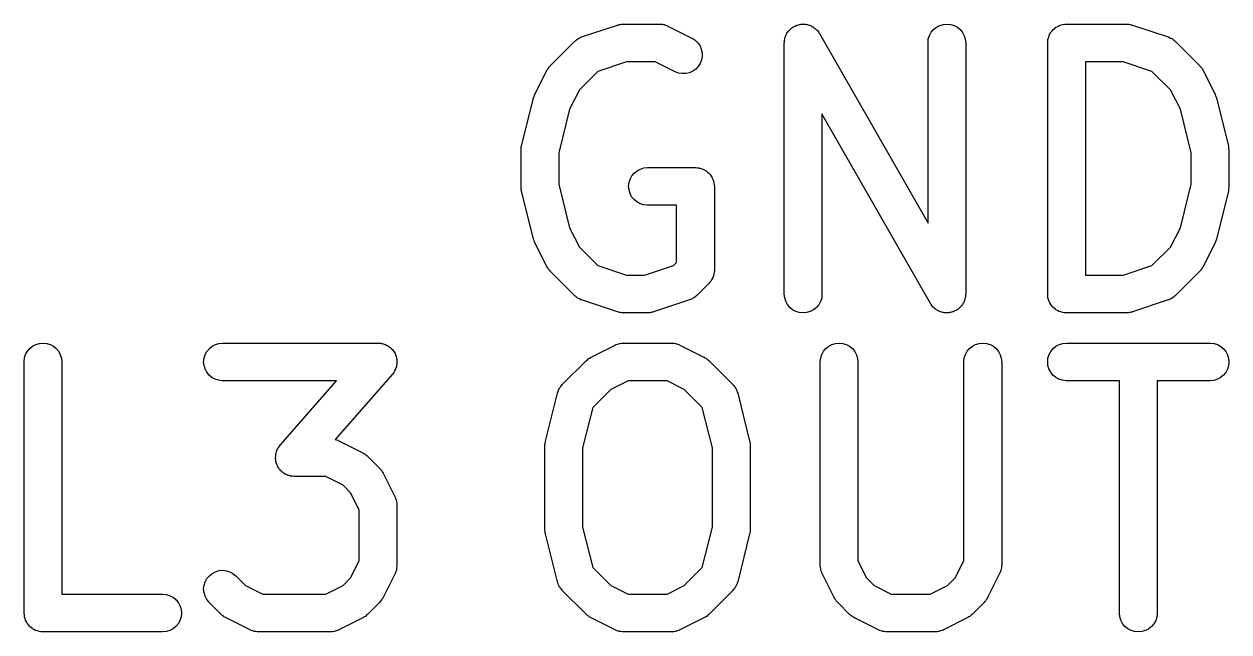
# Model space of a CAD drawing. Extents: x 123.1 to 175.8, y -128.4 to -81.3.
# Drawn here: x 167.34 to 172.133, y -99.177 to -96.757 of the extents above; entities that cross this region are included whole.
import ezdxf

# ---------------------------------------------------------------- set-up
doc = ezdxf.new("R2010")
doc.units = 0
doc.header["$MEASUREMENT"] = 0
doc.layers.add('BLACK', color=7, linetype='CONTINUOUS')

msp = doc.modelspace()

# ---------------------------------------------------------------- linework, layer by layer
at = {"layer": 'BLACK', "linetype": 'CONTINUOUS'}
for p, q in [((169.558, -96.8088), (169.701, -96.7612)), ((169.701, -96.7612), (169.702, -96.7609)), ((169.702, -96.7609), (169.706, -96.76)), ((169.706, -96.76), (169.71, -96.7588)), ((169.71, -96.7588), (169.714, -96.7585)), ((169.714, -96.7585), (169.717, -96.7579)), ((169.717, -96.7579), (169.721, -96.7578)), ((169.721, -96.7578), (169.725, -96.7574)), ((169.725, -96.7574), (169.868, -96.7574)), ((169.868, -96.7574), (169.869, -96.7574)), ((169.869, -96.7574), (169.871, -96.7576)), ((169.871, -96.7576), (169.873, -96.7576)), ((169.873, -96.7576), (169.878, -96.7584)), ((169.878, -96.7584), (169.883, -96.759)), ((169.883, -96.759), (169.886, -96.7597)), ((169.886, -96.7597), (169.888, -96.7601)), ((169.888, -96.7601), (169.893, -96.7619)), ((169.893, -96.7619), (169.897, -96.7634)), ((169.897, -96.7634), (169.899, -96.7645)), ((169.899, -96.7645), (169.901, -96.7653)), ((169.901, -96.7653), (169.997, -96.8129)), ((170.394, -96.7726), (170.398, -96.7696)), ((170.398, -96.7696), (170.4, -96.7685)), ((170.4, -96.7685), (170.403, -96.767)), ((170.403, -96.767), (170.407, -96.7651)), ((170.407, -96.7651), (170.411, -96.7628)), ((170.411, -96.7628), (170.414, -96.7621)), ((170.414, -96.7621), (170.416, -96.7611)), ((170.416, -96.7611), (170.421, -96.7601)), ((170.421, -96.7601), (170.425, -96.7587)), ((170.425, -96.7587), (170.428, -96.7585)), ((170.428, -96.7585), (170.43, -96.7579)), ((170.43, -96.7579), (170.435, -96.7578)), ((170.435, -96.7578), (170.44, -96.7574)), ((170.44, -96.7574), (170.442, -96.7576)), ((170.442, -96.7576), (170.445, -96.7576)), ((170.445, -96.7576), (170.45, -96.7584)), ((170.45, -96.7584), (170.454, -96.7589)), ((170.454, -96.7589), (170.457, -96.7597)), ((170.457, -96.7597), (170.459, -96.7601)), ((170.459, -96.7601), (170.464, -96.7618)), ((170.464, -96.7618), (170.468, -96.7632)), ((170.468, -96.7632), (170.471, -96.7644)), ((170.471, -96.7644), (170.473, -96.7654)), ((170.473, -96.7654), (170.477, -96.7679)), ((170.477, -96.7679), (170.481, -96.7702)), ((170.481, -96.7702), (170.483, -96.7718)), ((170.958, -96.7788), (170.97, -96.7696)), ((170.97, -96.7696), (170.983, -96.7628)), ((170.983, -96.7628), (170.997, -96.7587)), ((170.997, -96.7587), (171.011, -96.7574)), ((171.011, -96.7574), (171.026, -96.7589)), ((171.026, -96.7589), (171.04, -96.7632)), ((171.04, -96.7632), (171.053, -96.7702)), ((171.053, -96.7702), (171.064, -96.7795)), ((171.44, -96.7744), (171.445, -96.7699)), ((171.445, -96.7699), (171.446, -96.7698)), ((171.446, -96.7696), (171.452, -96.7664)), ((171.446, -96.7698), (171.446, -96.7696)), ((171.452, -96.7664), (171.458, -96.763)), ((171.458, -96.763), (171.459, -96.763)), ((171.459, -96.7628), (171.466, -96.7608)), ((171.459, -96.763), (171.459, -96.7628)), ((171.466, -96.7608), (171.472, -96.7588)), ((171.472, -96.7588), (171.473, -96.7588)), ((171.473, -96.7587), (171.48, -96.7581)), ((171.473, -96.7588), (171.473, -96.7587)), ((171.48, -96.7581), (171.487, -96.7574)), ((171.487, -96.7574), (171.725, -96.7574)), ((171.725, -96.7574), (171.726, -96.7574)), ((171.726, -96.7574), (171.73, -96.7579)), ((171.73, -96.7579), (171.734, -96.758)), ((171.734, -96.758), (171.737, -96.7587)), ((171.737, -96.7587), (171.741, -96.759)), ((171.741, -96.759), (171.745, -96.7603)), ((171.745, -96.7603), (171.749, -96.7612)), ((171.749, -96.7612), (171.892, -96.8088)), ((169.537, -96.8203), (169.541, -96.8171)), ((169.541, -96.8171), (169.543, -96.8161)), ((169.543, -96.8161), (169.545, -96.8148)), ((169.545, -96.8148), (169.55, -96.8127)), ((169.55, -96.8127), (169.554, -96.8104)), ((169.554, -96.8104), (169.556, -96.8097)), ((169.556, -96.8097), (169.558, -96.8088)), ((169.997, -96.8129), (169.998, -96.8134)), ((169.998, -96.8134), (170.01, -96.8214)), ((170.365, -96.8216), (170.366, -96.8168)), ((170.366, -96.8168), (170.367, -96.8144)), ((170.367, -96.8119), (170.369, -96.8074)), ((170.367, -96.8144), (170.367, -96.8119)), ((170.369, -96.8074), (170.37, -96.8028)), ((170.37, -96.8028), (170.372, -96.8006)), ((170.372, -96.7983), (170.375, -96.7942)), ((170.372, -96.8006), (170.372, -96.7983)), ((170.375, -96.7942), (170.377, -96.79)), ((170.377, -96.79), (170.379, -96.7881)), ((170.379, -96.7881), (170.38, -96.7859)), ((170.38, -96.7859), (170.384, -96.7825)), ((170.384, -96.7825), (170.387, -96.7788)), ((170.387, -96.7788), (170.389, -96.7772)), ((170.389, -96.7772), (170.391, -96.7754)), ((170.391, -96.7754), (170.394, -96.7726)), ((170.483, -96.7718), (170.485, -96.7732)), ((170.485, -96.7732), (170.489, -96.7765)), ((170.489, -96.7765), (170.493, -96.7795)), ((170.493, -96.7795), (170.494, -96.7815)), ((170.494, -96.7815), (170.496, -96.7832)), ((170.496, -96.7832), (170.499, -96.7872)), ((170.499, -96.7872), (170.502, -96.7909)), ((170.502, -96.7909), (170.503, -96.7931)), ((170.503, -96.7931), (170.504, -96.7952)), ((170.504, -96.7952), (170.936, -97.55)), ((170.936, -96.8313), (170.937, -96.8168)), ((170.937, -96.8168), (170.942, -96.8028)), ((170.942, -96.8028), (170.949, -96.79)), ((170.949, -96.79), (170.958, -96.7788)), ((171.064, -96.7795), (171.073, -96.7909)), ((171.073, -96.7909), (171.08, -96.8038)), ((171.08, -96.8038), (171.084, -96.8178)), ((171.084, -96.8178), (171.086, -96.8324)), ((171.413, -96.8173), (171.414, -96.817)), ((171.413, -96.8243), (171.413, -96.8173)), ((171.414, -96.8168), (171.416, -96.8101)), ((171.414, -96.817), (171.414, -96.8168)), ((171.416, -96.8101), (171.418, -96.8033)), ((171.418, -96.8028), (171.421, -96.7966)), ((171.418, -96.8031), (171.418, -96.8028)), ((171.418, -96.8033), (171.418, -96.8031)), ((171.421, -96.7966), (171.425, -96.7904)), ((171.425, -96.79), (171.43, -96.7846)), ((171.425, -96.7902), (171.425, -96.79)), ((171.425, -96.7904), (171.425, -96.7902)), ((171.43, -96.7846), (171.434, -96.7792)), ((171.434, -96.7788), (171.44, -96.7744)), ((171.434, -96.779), (171.434, -96.7788)), ((171.434, -96.7792), (171.434, -96.779)), ((171.892, -96.8088), (171.893, -96.8092)), ((171.893, -96.8092), (171.895, -96.8101)), ((171.895, -96.8101), (171.897, -96.8108)), ((171.897, -96.8108), (171.901, -96.8132)), ((171.901, -96.8132), (171.906, -96.8153)), ((171.906, -96.8153), (171.908, -96.8166)), ((171.908, -96.8166), (171.91, -96.8177)), ((171.91, -96.8177), (171.914, -96.8209)), ((169.434, -96.9222), (169.529, -96.827)), ((169.529, -96.827), (169.53, -96.8262)), ((169.53, -96.8262), (169.532, -96.8249)), ((169.532, -96.8249), (169.533, -96.8233)), ((169.533, -96.8233), (169.537, -96.8203)), ((170.01, -96.8214), (170.02, -96.8316)), ((170.02, -96.8316), (170.029, -96.8436)), ((170.029, -96.8436), (170.034, -96.857)), ((170.034, -96.857), (170.038, -96.8713)), ((170.364, -96.8313), (170.365, -96.8288)), ((170.364, -96.8324), (170.364, -96.8313)), ((170.364, -97.8324), (170.364, -96.8324)), ((170.365, -96.8263), (170.365, -96.8216)), ((170.365, -96.8288), (170.365, -96.8263)), ((170.936, -96.8324), (170.936, -96.8313)), ((170.936, -97.55), (170.936, -96.8324)), ((171.086, -96.8324), (171.086, -97.8324)), ((171.412, -96.8313), (171.413, -96.8243)), ((171.412, -96.8318), (171.412, -96.8313)), ((171.412, -96.8319), (171.412, -96.8318)), ((171.412, -96.8324), (171.412, -96.8319)), ((171.412, -96.8319), (171.412, -96.8319)), ((171.412, -97.8324), (171.412, -96.8324)), ((171.914, -96.8209), (171.918, -96.8239)), ((171.918, -96.8239), (171.919, -96.8256)), ((171.919, -96.8256), (171.921, -96.827)), ((171.921, -96.827), (172.016, -96.9222)), ((169.737, -96.9074), (169.623, -96.9456)), ((169.85, -96.9074), (169.737, -96.9074)), ((169.93, -96.9471), (169.85, -96.9074)), ((170.03, -96.914), (170.022, -96.9263)), ((170.035, -96.9004), (170.03, -96.914)), ((170.038, -96.886), (170.035, -96.9004)), ((170.038, -96.8713), (170.038, -96.886)), ((171.562, -96.9074), (171.562, -97.7574)), ((171.713, -96.9074), (171.562, -96.9074)), ((171.827, -96.9456), (171.713, -96.9074)), ((169.372, -97.0369), (169.42, -96.9417)), ((169.42, -96.9408), (169.423, -96.9372)), ((169.42, -96.9417), (169.42, -96.9408)), ((169.423, -96.9372), (169.425, -96.9335)), ((169.425, -96.9335), (169.427, -96.9311)), ((169.427, -96.9311), (169.428, -96.9285)), ((169.428, -96.9285), (169.431, -96.9255)), ((169.431, -96.9255), (169.434, -96.9222)), ((169.623, -96.9456), (169.549, -97.0197)), ((169.943, -96.9523), (169.93, -96.9471)), ((169.958, -96.9548), (169.943, -96.9523)), ((169.972, -96.9544), (169.958, -96.9548)), ((169.987, -96.9512), (169.972, -96.9544)), ((170, -96.9453), (169.987, -96.9512)), ((170.012, -96.9369), (170, -96.9453)), ((170.022, -96.9263), (170.012, -96.9369)), ((171.901, -97.0197), (171.827, -96.9456)), ((172.016, -96.9222), (172.017, -96.923)), ((172.017, -96.923), (172.019, -96.9262)), ((172.019, -96.9262), (172.022, -96.9293)), ((172.022, -96.9293), (172.024, -96.932)), ((172.024, -96.932), (172.026, -96.9344)), ((172.026, -96.9344), (172.028, -96.9381)), ((172.028, -96.9381), (172.03, -96.9417)), ((172.03, -96.9417), (172.078, -97.0369)), ((169.319, -97.2428), (169.367, -97.0523)), ((169.367, -97.0506), (169.369, -97.0441)), ((169.367, -97.0509), (169.367, -97.0506)), ((169.367, -97.0513), (169.367, -97.0509)), ((169.367, -97.0523), (169.367, -97.0513)), ((169.369, -97.0441), (169.372, -97.0376)), ((169.372, -97.0373), (169.372, -97.0369)), ((169.372, -97.0376), (169.372, -97.0373)), ((169.549, -97.0197), (169.51, -97.0967)), ((171.94, -97.0967), (171.901, -97.0197)), ((172.078, -97.0369), (172.078, -97.0379)), ((172.078, -97.0379), (172.078, -97.0382)), ((172.078, -97.0382), (172.079, -97.0385)), ((172.079, -97.0385), (172.081, -97.0451)), ((172.081, -97.0451), (172.083, -97.0516)), ((172.083, -97.0516), (172.083, -97.052)), ((172.083, -97.052), (172.083, -97.0523)), ((172.083, -97.0523), (172.131, -97.2428)), ((169.51, -97.0967), (169.467, -97.2702)), ((171.983, -97.2702), (171.94, -97.0967)), ((170.946, -97.8696), (170.514, -97.1148)), ((170.514, -97.1148), (170.514, -97.8324)), ((169.318, -97.2454), (169.319, -97.2441)), ((169.318, -97.2513), (169.318, -97.2454)), ((169.319, -97.2441), (169.319, -97.2428)), ((172.131, -97.2428), (172.131, -97.2438)), ((172.131, -97.2438), (172.132, -97.2451)), ((172.132, -97.2451), (172.132, -97.2464)), ((172.132, -97.2464), (172.132, -97.2524)), ((169.317, -97.2572), (169.318, -97.2513)), ((169.317, -97.2586), (169.317, -97.2572)), ((169.317, -97.2599), (169.317, -97.2586)), ((169.317, -97.261), (169.317, -97.2599)), ((169.317, -97.4038), (169.317, -97.261)), ((169.467, -97.2702), (169.467, -97.3946)), ((171.983, -97.3946), (171.983, -97.2702)), ((172.132, -97.2524), (172.133, -97.2583)), ((172.133, -97.2583), (172.133, -97.2596)), ((172.133, -97.2596), (172.133, -97.261)), ((172.133, -97.261), (172.133, -97.4038)), ((169.767, -97.3506), (169.779, -97.3413)), ((169.779, -97.3413), (169.792, -97.3345)), ((169.792, -97.3345), (169.806, -97.3302)), ((169.806, -97.3302), (169.82, -97.3288)), ((169.82, -97.3288), (170.011, -97.3288)), ((170.011, -97.3288), (170.011, -97.3288)), ((170.011, -97.3288), (170.011, -97.3288)), ((170.011, -97.3288), (170.011, -97.3288)), ((170.011, -97.3288), (170.012, -97.3288)), ((170.012, -97.3288), (170.019, -97.3296)), ((170.019, -97.3296), (170.026, -97.3303)), ((170.026, -97.3303), (170.026, -97.3304)), ((170.026, -97.3304), (170.026, -97.3304)), ((170.026, -97.3304), (170.033, -97.3326)), ((170.033, -97.3326), (170.04, -97.3347)), ((170.04, -97.3347), (170.04, -97.3348)), ((170.04, -97.3348), (170.04, -97.3349)), ((170.04, -97.3349), (170.046, -97.3383)), ((170.046, -97.3383), (170.053, -97.3416)), ((170.053, -97.3416), (170.053, -97.3418)), ((170.053, -97.3418), (170.053, -97.3419)), ((170.053, -97.3419), (170.059, -97.3465)), ((169.745, -97.4033), (169.747, -97.3887)), ((169.747, -97.3887), (169.751, -97.3747)), ((169.751, -97.3747), (169.758, -97.3619)), ((169.758, -97.3619), (169.767, -97.3506)), ((170.059, -97.3465), (170.064, -97.351)), ((170.064, -97.351), (170.064, -97.3512)), ((170.064, -97.3512), (170.064, -97.3513)), ((170.064, -97.3513), (170.069, -97.3568)), ((170.069, -97.3568), (170.073, -97.3623)), ((170.073, -97.3623), (170.073, -97.3625)), ((170.073, -97.3625), (170.073, -97.3627)), ((170.073, -97.3627), (170.077, -97.369)), ((170.077, -97.369), (170.08, -97.3752)), ((170.08, -97.3752), (170.08, -97.3755)), ((170.08, -97.3755), (170.08, -97.3757)), ((170.08, -97.3757), (170.082, -97.3825)), ((170.082, -97.3825), (170.084, -97.3892)), ((170.084, -97.3892), (170.084, -97.3895)), ((170.084, -97.3895), (170.084, -97.3898)), ((170.084, -97.3898), (170.085, -97.3968)), ((169.317, -97.4051), (169.317, -97.4038)), ((169.317, -97.4065), (169.317, -97.4051)), ((169.318, -97.4124), (169.317, -97.4065)), ((169.318, -97.4184), (169.318, -97.4124)), ((169.318, -97.4197), (169.318, -97.4184)), ((169.319, -97.421), (169.318, -97.4197)), ((169.319, -97.422), (169.319, -97.421)), ((169.367, -97.6125), (169.319, -97.422)), ((169.467, -97.3946), (169.51, -97.5681)), ((169.747, -97.4179), (169.745, -97.4033)), ((169.751, -97.4319), (169.747, -97.4179)), ((169.757, -97.4449), (169.751, -97.4319)), ((170.085, -97.3968), (170.086, -97.4038)), ((170.086, -97.4038), (170.086, -97.7371)), ((171.94, -97.5681), (171.983, -97.3946)), ((172.131, -97.422), (172.083, -97.6125)), ((172.132, -97.4194), (172.131, -97.4207)), ((172.131, -97.4207), (172.131, -97.422)), ((172.133, -97.4075), (172.132, -97.4135)), ((172.132, -97.4135), (172.132, -97.4194)), ((172.133, -97.4038), (172.133, -97.4049)), ((172.133, -97.4049), (172.133, -97.4062)), ((172.133, -97.4062), (172.133, -97.4075)), ((169.767, -97.4563), (169.757, -97.4449)), ((169.778, -97.4657), (169.767, -97.4563)), ((169.791, -97.4727), (169.778, -97.4657)), ((169.805, -97.4772), (169.791, -97.4727)), ((169.819, -97.4788), (169.805, -97.4772)), ((169.82, -97.4788), (169.819, -97.4788)), ((169.936, -97.4788), (169.82, -97.4788)), ((169.936, -97.7061), (169.936, -97.4788)), ((169.51, -97.5681), (169.549, -97.6451)), ((171.901, -97.6451), (171.94, -97.5681)), ((169.367, -97.6128), (169.367, -97.6125)), ((169.367, -97.6131), (169.367, -97.6128)), ((169.369, -97.6196), (169.367, -97.6131)), ((169.371, -97.6263), (169.369, -97.6196)), ((169.372, -97.6266), (169.371, -97.6263)), ((169.372, -97.6269), (169.372, -97.6266)), ((169.372, -97.6278), (169.372, -97.6269)), ((169.42, -97.7231), (169.372, -97.6278)), ((172.078, -97.6278), (172.03, -97.7231)), ((172.081, -97.6207), (172.078, -97.6272)), ((172.078, -97.6272), (172.078, -97.6275)), ((172.078, -97.6275), (172.078, -97.6278)), ((172.083, -97.6142), (172.081, -97.6207)), ((172.083, -97.6125), (172.083, -97.6135)), ((172.083, -97.6135), (172.083, -97.6138)), ((172.083, -97.6138), (172.083, -97.6142)), ((169.549, -97.6451), (169.623, -97.7192)), ((171.827, -97.7192), (171.901, -97.6451)), ((169.422, -97.7266), (169.42, -97.7231)), ((169.424, -97.7304), (169.422, -97.7266)), ((169.623, -97.7192), (169.737, -97.7574)), ((169.808, -97.7574), (169.923, -97.7192)), ((169.923, -97.7192), (169.936, -97.7061)), ((171.713, -97.7574), (171.827, -97.7192)), ((172.027, -97.7275), (172.025, -97.7312)), ((172.03, -97.724), (172.027, -97.7275)), ((172.03, -97.7231), (172.03, -97.724)), ((169.426, -97.7328), (169.424, -97.7304)), ((169.428, -97.7355), (169.426, -97.7328)), ((169.431, -97.7385), (169.428, -97.7355)), ((169.433, -97.7418), (169.431, -97.7385)), ((169.434, -97.7426), (169.433, -97.7418)), ((169.529, -97.8378), (169.434, -97.7426)), ((169.737, -97.7574), (169.808, -97.7574)), ((170.076, -97.7728), (170.073, -97.7789)), ((170.08, -97.7667), (170.076, -97.7728)), ((170.082, -97.7594), (170.08, -97.766)), ((170.08, -97.766), (170.08, -97.7663)), ((170.08, -97.7663), (170.08, -97.7667)), ((170.084, -97.7527), (170.082, -97.7594)), ((170.085, -97.7451), (170.084, -97.752)), ((170.084, -97.752), (170.084, -97.7523)), ((170.084, -97.7523), (170.084, -97.7527)), ((170.086, -97.7382), (170.085, -97.7451)), ((170.086, -97.7371), (170.086, -97.7374)), ((170.086, -97.7374), (170.086, -97.7374)), ((170.086, -97.7374), (170.086, -97.7374)), ((170.086, -97.7374), (170.086, -97.7382)), ((171.562, -97.7574), (171.713, -97.7574)), ((172.016, -97.7426), (171.921, -97.8378)), ((172.019, -97.7393), (172.016, -97.7426)), ((172.022, -97.7363), (172.019, -97.7393)), ((172.023, -97.7337), (172.022, -97.7363)), ((172.025, -97.7312), (172.023, -97.7337)), ((170.064, -97.7902), (170.016, -97.8378)), ((170.068, -97.7848), (170.064, -97.7902)), ((170.073, -97.7795), (170.068, -97.7848)), ((170.073, -97.7789), (170.073, -97.7792)), ((170.073, -97.7792), (170.073, -97.7795)), ((169.531, -97.8392), (169.529, -97.8378)), ((169.532, -97.8408), (169.531, -97.8392)), ((169.536, -97.8438), (169.532, -97.8408)), ((169.54, -97.8471), (169.536, -97.8438)), ((169.542, -97.8481), (169.54, -97.8471)), ((169.544, -97.8494), (169.542, -97.8481)), ((169.549, -97.8516), (169.544, -97.8494)), ((169.553, -97.854), (169.549, -97.8516)), ((169.555, -97.8546), (169.553, -97.854)), ((169.557, -97.8556), (169.555, -97.8546)), ((169.558, -97.8559), (169.557, -97.8556)), ((169.701, -97.9035), (169.558, -97.8559)), ((169.987, -97.8559), (169.844, -97.9035)), ((169.989, -97.855), (169.987, -97.8559)), ((169.991, -97.8544), (169.989, -97.855)), ((169.995, -97.852), (169.991, -97.8544)), ((170, -97.85), (169.995, -97.852)), ((170.002, -97.8487), (170, -97.85)), ((170.004, -97.8477), (170.002, -97.8487)), ((170.008, -97.8445), (170.004, -97.8477)), ((170.012, -97.8415), (170.008, -97.8445)), ((170.014, -97.8399), (170.012, -97.8415)), ((170.015, -97.8385), (170.014, -97.8399)), ((170.016, -97.8378), (170.015, -97.8385)), ((170.366, -97.8469), (170.364, -97.8324)), ((170.37, -97.861), (170.366, -97.8469)), ((170.377, -97.8739), (170.37, -97.861)), ((170.508, -97.8619), (170.501, -97.8748)), ((170.513, -97.848), (170.508, -97.8619)), ((170.514, -97.8334), (170.513, -97.848)), ((170.514, -97.8324), (170.514, -97.8334)), ((170.947, -97.8717), (170.946, -97.8696)), ((170.948, -97.8739), (170.947, -97.8717)), ((171.075, -97.8705), (171.073, -97.8748)), ((171.078, -97.8665), (171.075, -97.8705)), ((171.08, -97.8619), (171.078, -97.8641)), ((171.078, -97.8641), (171.078, -97.8665)), ((171.081, -97.8573), (171.08, -97.8619)), ((171.083, -97.8529), (171.081, -97.8573)), ((171.084, -97.848), (171.083, -97.8504)), ((171.083, -97.8504), (171.083, -97.8529)), ((171.085, -97.8432), (171.084, -97.848)), ((171.086, -97.8334), (171.085, -97.8359)), ((171.085, -97.8359), (171.085, -97.8385)), ((171.085, -97.8385), (171.085, -97.8432)), ((171.086, -97.8324), (171.086, -97.8334)), ((171.413, -97.8394), (171.412, -97.8324)), ((171.413, -97.8464), (171.413, -97.8394)), ((171.413, -97.8467), (171.413, -97.8464)), ((171.413, -97.8469), (171.413, -97.8467)), ((171.415, -97.8537), (171.413, -97.8469)), ((171.417, -97.8605), (171.415, -97.8537)), ((171.417, -97.8607), (171.417, -97.8605)), ((171.418, -97.861), (171.417, -97.8607)), ((171.421, -97.8672), (171.418, -97.861)), ((171.424, -97.8734), (171.421, -97.8672)), ((171.892, -97.8559), (171.749, -97.9035)), ((171.894, -97.855), (171.892, -97.8559)), ((171.896, -97.8544), (171.894, -97.855)), ((171.9, -97.852), (171.896, -97.8544)), ((171.905, -97.85), (171.9, -97.852)), ((171.907, -97.8487), (171.905, -97.85)), ((171.909, -97.8477), (171.907, -97.8487)), ((171.913, -97.8445), (171.909, -97.8477)), ((171.917, -97.8415), (171.913, -97.8445)), ((171.918, -97.8399), (171.917, -97.8415)), ((171.92, -97.8385), (171.918, -97.8399)), ((171.921, -97.8378), (171.92, -97.8385)), ((169.705, -97.9045), (169.701, -97.9035)), ((169.709, -97.9057), (169.705, -97.9045)), ((169.713, -97.9061), (169.709, -97.9057)), ((169.716, -97.9068), (169.713, -97.9061)), ((169.72, -97.9069), (169.716, -97.9068)), ((169.724, -97.9074), (169.72, -97.9069)), ((169.725, -97.9074), (169.724, -97.9074)), ((169.82, -97.9074), (169.725, -97.9074)), ((169.824, -97.907), (169.82, -97.9074)), ((169.829, -97.9069), (169.824, -97.907)), ((169.832, -97.9063), (169.829, -97.9069)), ((169.835, -97.906), (169.832, -97.9063)), ((169.839, -97.9047), (169.835, -97.906)), ((169.843, -97.9039), (169.839, -97.9047)), ((169.844, -97.9035), (169.843, -97.9039)), ((170.386, -97.8852), (170.377, -97.8739)), ((170.397, -97.8946), (170.386, -97.8852)), ((170.41, -97.9015), (170.397, -97.8946)), ((170.424, -97.9058), (170.41, -97.9015)), ((170.439, -97.9074), (170.424, -97.9058)), ((170.453, -97.9061), (170.439, -97.9074)), ((170.467, -97.9019), (170.453, -97.9061)), ((170.48, -97.8951), (170.467, -97.9019)), ((170.492, -97.886), (170.48, -97.8951)), ((170.501, -97.8748), (170.492, -97.886)), ((170.951, -97.8776), (170.948, -97.8739)), ((170.954, -97.8815), (170.951, -97.8776)), ((170.956, -97.8833), (170.954, -97.8815)), ((170.957, -97.8852), (170.956, -97.8833)), ((170.961, -97.8883), (170.957, -97.8852)), ((170.965, -97.8916), (170.961, -97.8883)), ((170.967, -97.8929), (170.965, -97.8916)), ((170.969, -97.8946), (170.967, -97.8929)), ((170.973, -97.8968), (170.969, -97.8946)), ((170.977, -97.8994), (170.973, -97.8968)), ((170.979, -97.9003), (170.977, -97.8994)), ((170.982, -97.9015), (170.979, -97.9003)), ((170.986, -97.9029), (170.982, -97.9015)), ((170.991, -97.9047), (170.986, -97.9029)), ((170.993, -97.9051), (170.991, -97.9047)), ((170.996, -97.9058), (170.993, -97.9051)), ((171, -97.9064), (170.996, -97.9058)), ((171.005, -97.9072), (171, -97.9064)), ((171.008, -97.9071), (171.005, -97.9072)), ((171.01, -97.9074), (171.008, -97.9071)), ((171.015, -97.9069), (171.01, -97.9074)), ((171.02, -97.9068), (171.015, -97.9069)), ((171.022, -97.9063), (171.02, -97.9068)), ((171.025, -97.9061), (171.022, -97.9063)), ((171.029, -97.9047), (171.025, -97.9061)), ((171.034, -97.9036), (171.029, -97.9047)), ((171.036, -97.9026), (171.034, -97.9036)), ((171.039, -97.9019), (171.036, -97.9026)), ((171.043, -97.8997), (171.039, -97.9019)), ((171.047, -97.8978), (171.043, -97.8997)), ((171.05, -97.8963), (171.047, -97.8978)), ((171.052, -97.8951), (171.05, -97.8963)), ((171.056, -97.8921), (171.052, -97.8951)), ((171.059, -97.8894), (171.056, -97.8921)), ((171.061, -97.8875), (171.059, -97.8894)), ((171.063, -97.886), (171.061, -97.8875)), ((171.066, -97.8823), (171.063, -97.886)), ((171.07, -97.8788), (171.066, -97.8823)), ((171.071, -97.8767), (171.07, -97.8788)), ((171.073, -97.8748), (171.071, -97.8767)), ((171.424, -97.8737), (171.424, -97.8734)), ((171.424, -97.8739), (171.424, -97.8737)), ((171.429, -97.8794), (171.424, -97.8739)), ((171.433, -97.8849), (171.429, -97.8794)), ((171.434, -97.885), (171.433, -97.8849)), ((171.434, -97.8852), (171.434, -97.885)), ((171.439, -97.8897), (171.434, -97.8852)), ((171.445, -97.8943), (171.439, -97.8897)), ((171.445, -97.8944), (171.445, -97.8943)), ((171.445, -97.8946), (171.445, -97.8944)), ((171.451, -97.8979), (171.445, -97.8946)), ((171.457, -97.9013), (171.451, -97.8979)), ((171.458, -97.9014), (171.457, -97.9013)), ((171.458, -97.9015), (171.458, -97.9014)), ((171.465, -97.9036), (171.458, -97.9015)), ((171.471, -97.9057), (171.465, -97.9036)), ((171.472, -97.9058), (171.471, -97.9057)), ((171.479, -97.9066), (171.472, -97.9058)), ((171.472, -97.9058), (171.472, -97.9058)), ((171.486, -97.9074), (171.479, -97.9066)), ((171.487, -97.9074), (171.486, -97.9074)), ((171.486, -97.9074), (171.486, -97.9074)), ((171.486, -97.9074), (171.486, -97.9074)), ((171.486, -97.9074), (171.486, -97.9074)), ((171.725, -97.9074), (171.487, -97.9074)), ((171.729, -97.907), (171.725, -97.9074)), ((171.733, -97.9069), (171.729, -97.907)), ((171.736, -97.9063), (171.733, -97.9069)), ((171.74, -97.906), (171.736, -97.9063)), ((171.744, -97.9047), (171.74, -97.906)), ((171.748, -97.9039), (171.744, -97.9047)), ((171.749, -97.9035), (171.748, -97.9039)), ((167.346, -98.0728), (167.353, -98.06)), ((167.353, -98.06), (167.363, -98.0488)), ((167.363, -98.0488), (167.374, -98.0396)), ((167.374, -98.0396), (167.387, -98.0328)), ((167.387, -98.0328), (167.401, -98.0287)), ((167.401, -98.0287), (167.416, -98.0274)), ((167.416, -98.0274), (167.43, -98.0289)), ((167.43, -98.0289), (167.444, -98.0332)), ((167.444, -98.0332), (167.457, -98.0402)), ((167.457, -98.0402), (167.468, -98.0495)), ((167.468, -98.0495), (167.478, -98.0609)), ((167.478, -98.0609), (167.484, -98.0738)), ((168.06, -98.0733), (168.067, -98.0604)), ((168.067, -98.0604), (168.077, -98.0492)), ((168.077, -98.0492), (168.088, -98.0399)), ((168.088, -98.0399), (168.101, -98.033)), ((168.101, -98.033), (168.115, -98.0288)), ((168.115, -98.0288), (168.129, -98.0274)), ((168.129, -98.0274), (168.748, -98.0274)), ((168.748, -98.0274), (168.75, -98.0274)), ((168.75, -98.0274), (168.754, -98.0279)), ((168.754, -98.0279), (168.759, -98.0281)), ((168.759, -98.0281), (168.761, -98.0287)), ((168.761, -98.0287), (168.764, -98.029)), ((168.764, -98.029), (168.769, -98.0304)), ((168.769, -98.0304), (168.773, -98.0315)), ((168.773, -98.0315), (168.776, -98.0326)), ((168.776, -98.0326), (168.778, -98.0334)), ((168.778, -98.0334), (168.782, -98.0357)), ((168.782, -98.0357), (168.786, -98.0377)), ((168.786, -98.0377), (168.789, -98.0392)), ((168.789, -98.0392), (168.791, -98.0405)), ((168.791, -98.0405), (168.794, -98.0435)), ((168.794, -98.0435), (168.798, -98.0463)), ((168.798, -98.0463), (168.8, -98.0482)), ((168.8, -98.0482), (168.802, -98.0499)), ((168.802, -98.0499), (168.805, -98.0536)), ((168.805, -98.0536), (168.808, -98.057)), ((168.808, -98.057), (168.81, -98.0593)), ((168.81, -98.0593), (168.811, -98.0613)), ((168.811, -98.0613), (168.813, -98.0655)), ((169.596, -98.0829), (169.691, -98.0353)), ((169.691, -98.0353), (169.692, -98.0348)), ((169.692, -98.0348), (169.694, -98.0341)), ((169.694, -98.0341), (169.696, -98.033)), ((169.696, -98.033), (169.701, -98.0316)), ((169.701, -98.0316), (169.706, -98.0298)), ((169.706, -98.0298), (169.708, -98.0294)), ((169.708, -98.0294), (169.71, -98.0288)), ((169.71, -98.0288), (169.716, -98.0283)), ((169.716, -98.0283), (169.721, -98.0275)), ((169.721, -98.0275), (169.723, -98.0276)), ((169.723, -98.0276), (169.725, -98.0274)), ((169.725, -98.0274), (169.915, -98.0274)), ((169.915, -98.0274), (169.917, -98.0274)), ((169.917, -98.0274), (169.919, -98.0276)), ((169.919, -98.0276), (169.921, -98.0276)), ((169.921, -98.0276), (169.926, -98.0284)), ((169.926, -98.0284), (169.931, -98.029)), ((169.931, -98.029), (169.933, -98.0297)), ((169.933, -98.0297), (169.935, -98.0301)), ((169.935, -98.0301), (169.94, -98.0319)), ((169.94, -98.0319), (169.945, -98.0334)), ((169.945, -98.0334), (169.947, -98.0345)), ((169.947, -98.0345), (169.949, -98.0353)), ((169.949, -98.0353), (170.044, -98.0829)), ((170.513, -98.0728), (170.52, -98.06)), ((170.52, -98.06), (170.53, -98.0488)), ((170.53, -98.0488), (170.541, -98.0396)), ((170.541, -98.0396), (170.554, -98.0328)), ((170.554, -98.0328), (170.568, -98.0287)), ((170.568, -98.0287), (170.583, -98.0274)), ((170.583, -98.0274), (170.597, -98.0289)), ((170.597, -98.0289), (170.611, -98.0332)), ((170.611, -98.0332), (170.624, -98.0402)), ((170.624, -98.0402), (170.635, -98.0495)), ((170.635, -98.0495), (170.645, -98.0609)), ((170.645, -98.0609), (170.651, -98.0738)), ((171.085, -98.0728), (171.092, -98.06)), ((171.092, -98.06), (171.101, -98.0488)), ((171.101, -98.0488), (171.113, -98.0396)), ((171.113, -98.0396), (171.125, -98.0328)), ((171.125, -98.0328), (171.14, -98.0287)), ((171.14, -98.0287), (171.154, -98.0274)), ((171.154, -98.0274), (171.169, -98.0289)), ((171.169, -98.0289), (171.183, -98.0332)), ((171.183, -98.0332), (171.196, -98.0402)), ((171.196, -98.0402), (171.207, -98.0495)), ((171.207, -98.0495), (171.216, -98.0609)), ((171.216, -98.0609), (171.223, -98.0738)), ((171.418, -98.0733), (171.425, -98.0604)), ((171.425, -98.0604), (171.434, -98.0492)), ((171.434, -98.0492), (171.445, -98.0399)), ((171.445, -98.0399), (171.458, -98.033)), ((171.458, -98.033), (171.472, -98.0288)), ((171.472, -98.0288), (171.487, -98.0274)), ((171.487, -98.0274), (172.058, -98.0274)), ((172.058, -98.0274), (172.059, -98.0274)), ((172.059, -98.0274), (172.074, -98.029)), ((172.074, -98.029), (172.088, -98.0334)), ((172.088, -98.0334), (172.101, -98.0405)), ((172.101, -98.0405), (172.112, -98.0499)), ((172.112, -98.0499), (172.121, -98.0613)), ((172.121, -98.0613), (172.128, -98.0743)), ((167.34, -98.1013), (167.342, -98.0868)), ((167.34, -98.1024), (167.34, -98.1013)), ((167.34, -99.1024), (167.34, -98.1024)), ((167.342, -98.0868), (167.346, -98.0728)), ((167.484, -98.0738), (167.489, -98.0878)), ((167.489, -98.0878), (167.49, -98.1024)), ((167.49, -98.1024), (167.49, -99.0274)), ((168.054, -98.1019), (168.056, -98.0873)), ((168.056, -98.1164), (168.054, -98.1019)), ((168.056, -98.0873), (168.06, -98.0733)), ((168.813, -98.0655), (168.816, -98.0695)), ((168.816, -98.0695), (168.817, -98.072)), ((168.817, -98.072), (168.818, -98.0743)), ((168.818, -98.0743), (168.819, -98.0788)), ((168.819, -98.0788), (168.821, -98.0832)), ((168.821, -98.0832), (168.821, -98.0858)), ((168.821, -98.0858), (168.822, -98.0883)), ((168.822, -98.0883), (168.823, -98.093)), ((168.823, -98.1123), (168.822, -98.1148)), ((168.823, -98.093), (168.823, -98.0977)), ((168.823, -98.0977), (168.823, -98.1003)), ((168.823, -98.1003), (168.823, -98.1029)), ((168.823, -98.1029), (168.823, -98.1076)), ((168.823, -98.1076), (168.823, -98.1123)), ((169.481, -98.1922), (169.577, -98.097)), ((169.577, -98.0962), (169.581, -98.0936)), ((169.577, -98.097), (169.577, -98.0962)), ((169.581, -98.0936), (169.584, -98.0907)), ((169.584, -98.0907), (169.586, -98.089)), ((169.586, -98.089), (169.589, -98.0871)), ((169.589, -98.0871), (169.593, -98.0852)), ((169.593, -98.0852), (169.596, -98.0829)), ((170.044, -98.0829), (170.045, -98.0834)), ((170.045, -98.0834), (170.049, -98.0857)), ((170.049, -98.0857), (170.052, -98.0877)), ((170.052, -98.0877), (170.055, -98.0897)), ((170.055, -98.0897), (170.057, -98.0914)), ((170.057, -98.0914), (170.06, -98.0943)), ((170.06, -98.0943), (170.064, -98.097)), ((170.064, -98.097), (170.159, -98.1922)), ((170.507, -98.1013), (170.509, -98.0868)), ((170.507, -98.1024), (170.507, -98.1013)), ((170.507, -98.9119), (170.507, -98.1024)), ((170.509, -98.0868), (170.513, -98.0728)), ((170.651, -98.0738), (170.656, -98.0878)), ((170.656, -98.0878), (170.657, -98.1024)), ((170.657, -98.1024), (170.657, -98.8942)), ((171.079, -98.1013), (171.08, -98.0868)), ((171.079, -98.1024), (171.079, -98.1013)), ((171.079, -98.8942), (171.079, -98.1024)), ((171.08, -98.0868), (171.085, -98.0728)), ((171.223, -98.0738), (171.227, -98.0878)), ((171.227, -98.0878), (171.229, -98.1024)), ((171.229, -98.1024), (171.229, -98.9119)), ((171.412, -98.1019), (171.413, -98.0873)), ((171.413, -98.1164), (171.412, -98.1019)), ((171.413, -98.0873), (171.418, -98.0733)), ((172.128, -98.0743), (172.132, -98.0883)), ((172.132, -98.0883), (172.133, -98.1029)), ((172.133, -98.1029), (172.132, -98.1175)), ((168.06, -98.1305), (168.056, -98.1164)), ((168.067, -98.1434), (168.06, -98.1305)), ((168.076, -98.1549), (168.067, -98.1434)), ((168.087, -98.1643), (168.076, -98.1549)), ((168.805, -98.1518), (168.578, -98.4111)), ((168.808, -98.1479), (168.805, -98.1518)), ((168.811, -98.1443), (168.808, -98.1479)), ((168.812, -98.142), (168.811, -98.1443)), ((168.813, -98.1399), (168.812, -98.142)), ((168.815, -98.1356), (168.813, -98.1399)), ((168.818, -98.1314), (168.815, -98.1356)), ((168.819, -98.1265), (168.818, -98.1289)), ((168.818, -98.1289), (168.818, -98.1314)), ((168.821, -98.122), (168.819, -98.1265)), ((168.822, -98.1175), (168.821, -98.122)), ((168.822, -98.1148), (168.822, -98.1175)), ((171.417, -98.1305), (171.413, -98.1164)), ((171.424, -98.1434), (171.417, -98.1305)), ((171.433, -98.1549), (171.424, -98.1434)), ((171.445, -98.1643), (171.433, -98.1549)), ((172.111, -98.1556), (172.1, -98.1648)), ((172.121, -98.1443), (172.111, -98.1556)), ((172.127, -98.1314), (172.121, -98.1443)), ((172.132, -98.1175), (172.127, -98.1314)), ((168.1, -98.1713), (168.087, -98.1643)), ((168.114, -98.1757), (168.1, -98.1713)), ((168.128, -98.1774), (168.114, -98.1757)), ((168.129, -98.1774), (168.128, -98.1774)), ((168.583, -98.1774), (168.129, -98.1774)), ((168.359, -98.4339), (168.583, -98.1774)), ((169.467, -98.2123), (169.47, -98.208)), ((169.47, -98.208), (169.472, -98.2035)), ((169.472, -98.2035), (169.474, -98.2018)), ((169.474, -98.2018), (169.475, -98.1999)), ((169.475, -98.1999), (169.478, -98.1961)), ((169.478, -98.1961), (169.481, -98.1922)), ((169.743, -98.1774), (169.674, -98.2116)), ((169.898, -98.1774), (169.743, -98.1774)), ((169.966, -98.2116), (169.898, -98.1774)), ((170.159, -98.1922), (170.16, -98.1929)), ((170.16, -98.1929), (170.163, -98.1969)), ((170.163, -98.1969), (170.166, -98.2007)), ((170.166, -98.2007), (170.167, -98.2026)), ((170.167, -98.2026), (170.169, -98.2044)), ((170.169, -98.2044), (170.171, -98.2089)), ((171.457, -98.1713), (171.445, -98.1643)), ((171.471, -98.1757), (171.457, -98.1713)), ((171.486, -98.1774), (171.471, -98.1757)), ((171.487, -98.1774), (171.486, -98.1774)), ((171.698, -98.1774), (171.487, -98.1774)), ((171.698, -99.1024), (171.698, -98.1774)), ((172.058, -98.1774), (171.848, -98.1774)), ((171.848, -98.1774), (171.848, -99.1024)), ((172.073, -98.176), (172.058, -98.1774)), ((172.087, -98.1717), (172.073, -98.176)), ((172.1, -98.1648), (172.087, -98.1717)), ((169.414, -98.4175), (169.462, -98.227)), ((169.462, -98.226), (169.464, -98.2213)), ((169.462, -98.227), (169.462, -98.226)), ((169.464, -98.2213), (169.465, -98.2164)), ((169.465, -98.2164), (169.466, -98.2144)), ((169.466, -98.2144), (169.467, -98.2123)), ((169.674, -98.2116), (169.602, -98.2836)), ((170.038, -98.2836), (169.966, -98.2116)), ((170.171, -98.2089), (170.174, -98.2133)), ((170.174, -98.2133), (170.175, -98.2154)), ((170.175, -98.2154), (170.176, -98.2174)), ((170.176, -98.2174), (170.177, -98.2223)), ((170.177, -98.2223), (170.179, -98.227)), ((170.179, -98.227), (170.226, -98.4175)), ((169.602, -98.2836), (169.562, -98.4449)), ((170.079, -98.4449), (170.038, -98.2836)), ((168.348, -98.4501), (168.35, -98.4458)), ((168.35, -98.4458), (168.352, -98.4437)), ((168.352, -98.4437), (168.353, -98.4414)), ((168.353, -98.4414), (168.356, -98.4378)), ((168.356, -98.4378), (168.359, -98.4339)), ((168.578, -98.4111), (168.583, -98.4128)), ((168.583, -98.4128), (168.588, -98.4144)), ((168.588, -98.4144), (168.589, -98.4155)), ((168.589, -98.4155), (168.592, -98.4163)), ((168.592, -98.4163), (168.687, -98.4639)), ((169.412, -98.432), (169.413, -98.4261)), ((169.412, -98.4333), (169.412, -98.432)), ((169.412, -98.4347), (169.412, -98.4333)), ((169.412, -98.4357), (169.412, -98.4347)), ((169.412, -98.769), (169.412, -98.4357)), ((169.413, -98.4261), (169.414, -98.4201)), ((169.414, -98.4188), (169.414, -98.4175)), ((169.414, -98.4201), (169.414, -98.4188)), ((169.562, -98.4449), (169.562, -98.7598)), ((170.079, -98.7598), (170.079, -98.4449)), ((170.226, -98.4175), (170.227, -98.4185)), ((170.227, -98.4185), (170.227, -98.4199)), ((170.227, -98.4199), (170.227, -98.4211)), ((170.227, -98.4211), (170.228, -98.4271)), ((170.228, -98.4271), (170.229, -98.433)), ((170.229, -98.433), (170.228, -98.4344)), ((170.228, -98.4344), (170.229, -98.4357)), ((170.229, -98.4357), (170.229, -98.769)), ((168.34, -98.4828), (168.341, -98.4781)), ((168.34, -98.4854), (168.34, -98.4828)), ((168.34, -98.4881), (168.34, -98.4854)), ((168.341, -98.4927), (168.34, -98.4881)), ((168.341, -98.4709), (168.342, -98.4683)), ((168.341, -98.4734), (168.341, -98.4709)), ((168.341, -98.4781), (168.341, -98.4734)), ((168.341, -98.4974), (168.341, -98.4927)), ((168.342, -98.4683), (168.343, -98.4638)), ((168.343, -98.4638), (168.344, -98.4592)), ((168.344, -98.4592), (168.345, -98.4568)), ((168.345, -98.4568), (168.346, -98.4543)), ((168.346, -98.4543), (168.348, -98.4501)), ((168.687, -98.4639), (168.688, -98.4643)), ((168.688, -98.4643), (168.691, -98.4666)), ((168.691, -98.4666), (168.695, -98.4686)), ((168.695, -98.4686), (168.697, -98.4706)), ((168.697, -98.4706), (168.7, -98.4723)), ((168.7, -98.4723), (168.703, -98.4752)), ((168.703, -98.4752), (168.706, -98.4779)), ((168.706, -98.4779), (168.754, -98.5255)), ((168.342, -98.4999), (168.341, -98.4974)), ((168.343, -98.5025), (168.342, -98.4999)), ((168.344, -98.5069), (168.343, -98.5025)), ((168.346, -98.5114), (168.344, -98.5069)), ((168.347, -98.5138), (168.346, -98.5114)), ((168.348, -98.5162), (168.347, -98.5138)), ((168.35, -98.5202), (168.348, -98.5162)), ((168.352, -98.5244), (168.35, -98.5202)), ((168.354, -98.5264), (168.352, -98.5244)), ((168.355, -98.5287), (168.354, -98.5264)), ((168.359, -98.5321), (168.355, -98.5287)), ((168.362, -98.5358), (168.359, -98.5321)), ((168.364, -98.5375), (168.362, -98.5358)), ((168.365, -98.5394), (168.364, -98.5375)), ((168.369, -98.5422), (168.365, -98.5394)), ((168.373, -98.5452), (168.369, -98.5422)), ((168.754, -98.5255), (168.755, -98.5263)), ((168.755, -98.5263), (168.757, -98.5296)), ((168.757, -98.5296), (168.76, -98.5326)), ((168.76, -98.5326), (168.762, -98.5353)), ((168.762, -98.5353), (168.764, -98.5377)), ((168.764, -98.5377), (168.766, -98.5415)), ((168.766, -98.5415), (168.768, -98.545)), ((168.375, -98.5465), (168.373, -98.5452)), ((168.377, -98.548), (168.375, -98.5465)), ((168.381, -98.55), (168.377, -98.548)), ((168.386, -98.5523), (168.381, -98.55)), ((168.388, -98.5531), (168.386, -98.5523)), ((168.39, -98.5542), (168.388, -98.5531)), ((168.395, -98.5553), (168.39, -98.5542)), ((168.4, -98.5567), (168.395, -98.5553)), ((168.402, -98.557), (168.4, -98.5567)), ((168.405, -98.5576), (168.402, -98.557)), ((168.409, -98.5578), (168.405, -98.5576)), ((168.414, -98.5583), (168.409, -98.5578)), ((168.415, -98.5583), (168.414, -98.5583)), ((168.54, -98.5583), (168.415, -98.5583)), ((168.609, -98.5926), (168.54, -98.5583)), ((168.768, -98.545), (168.816, -98.6403)), ((168.639, -98.623), (168.609, -98.5926)), ((168.673, -98.6915), (168.639, -98.623)), ((168.816, -98.6403), (168.816, -98.6412)), ((168.816, -98.6412), (168.817, -98.6433)), ((168.817, -98.6433), (168.818, -98.6452)), ((168.818, -98.6452), (168.819, -98.6501)), ((168.819, -98.6501), (168.821, -98.6549)), ((168.821, -98.6549), (168.821, -98.6571)), ((168.821, -98.6571), (168.822, -98.6592)), ((168.822, -98.6592), (168.823, -98.6643)), ((168.823, -98.6643), (168.823, -98.6694)), ((168.823, -98.6694), (168.823, -98.6716)), ((168.823, -98.6716), (168.823, -98.6738)), ((168.823, -98.6738), (168.823, -98.9119)), ((168.673, -98.8942), (168.673, -98.6915)), ((169.412, -98.7704), (169.412, -98.769)), ((169.412, -98.7717), (169.412, -98.7704)), ((169.413, -98.7776), (169.412, -98.7717)), ((169.413, -98.7836), (169.413, -98.7776)), ((169.414, -98.7849), (169.413, -98.7836)), ((169.562, -98.7598), (169.602, -98.9212)), ((170.038, -98.9212), (170.079, -98.7598)), ((170.228, -98.7787), (170.227, -98.7846)), ((170.229, -98.7701), (170.228, -98.7714)), ((170.228, -98.7714), (170.228, -98.7728)), ((170.228, -98.7728), (170.228, -98.7787)), ((170.229, -98.769), (170.229, -98.7701)), ((169.414, -98.7862), (169.414, -98.7849)), ((169.414, -98.7872), (169.414, -98.7862)), ((169.462, -98.9777), (169.414, -98.7872)), ((170.226, -98.7872), (170.179, -98.9777)), ((170.227, -98.7859), (170.226, -98.7872)), ((170.227, -98.7846), (170.227, -98.7859)), ((168.639, -98.9627), (168.673, -98.8942)), ((168.822, -98.9275), (168.821, -98.9296)), ((168.823, -98.9174), (168.822, -98.9224)), ((168.822, -98.9224), (168.822, -98.9275)), ((168.823, -98.9119), (168.823, -98.913)), ((168.823, -98.913), (168.823, -98.9151)), ((168.823, -98.9151), (168.823, -98.9174)), ((169.602, -98.9212), (169.674, -98.9931)), ((169.966, -98.9931), (170.038, -98.9212)), ((170.507, -98.9141), (170.507, -98.9119)), ((170.507, -98.9163), (170.507, -98.9141)), ((170.508, -98.9214), (170.507, -98.9163)), ((170.509, -98.9265), (170.508, -98.9214)), ((170.509, -98.9286), (170.509, -98.9265)), ((170.657, -98.8942), (170.691, -98.9627)), ((171.044, -98.9627), (171.079, -98.8942)), ((171.227, -98.9275), (171.226, -98.9296)), ((171.228, -98.9224), (171.227, -98.9275)), ((171.229, -98.913), (171.228, -98.9151)), ((171.228, -98.9151), (171.228, -98.9174)), ((171.228, -98.9174), (171.228, -98.9224)), ((171.229, -98.9119), (171.229, -98.913)), ((168.06, -98.9778), (168.067, -98.965)), ((168.067, -98.965), (168.077, -98.9537)), ((168.077, -98.9537), (168.088, -98.9445)), ((168.088, -98.9445), (168.101, -98.9377)), ((168.101, -98.9377), (168.115, -98.9335)), ((168.115, -98.9335), (168.13, -98.9321)), ((168.13, -98.9321), (168.144, -98.9336)), ((168.144, -98.9336), (168.158, -98.9379)), ((168.158, -98.9379), (168.171, -98.9448)), ((168.171, -98.9448), (168.182, -98.9541)), ((168.182, -98.9541), (168.221, -98.9931)), ((168.609, -98.9931), (168.639, -98.9627)), ((168.816, -98.9454), (168.768, -99.0407)), ((168.817, -98.9414), (168.816, -98.9434)), ((168.816, -98.9434), (168.816, -98.9454)), ((168.819, -98.9366), (168.817, -98.9414)), ((168.821, -98.9318), (168.819, -98.9366)), ((168.821, -98.9296), (168.821, -98.9318)), ((170.51, -98.9308), (170.509, -98.9286)), ((170.511, -98.9356), (170.51, -98.9308)), ((170.513, -98.9405), (170.511, -98.9356)), ((170.514, -98.9424), (170.513, -98.9405)), ((170.515, -98.9445), (170.514, -98.9424)), ((170.515, -98.9454), (170.515, -98.9445)), ((170.563, -99.0407), (170.515, -98.9454)), ((170.691, -98.9627), (170.722, -98.9931)), ((171.014, -98.9931), (171.044, -98.9627)), ((171.221, -98.9454), (171.173, -99.0407)), ((171.223, -98.9414), (171.221, -98.9434)), ((171.221, -98.9434), (171.221, -98.9454)), ((171.224, -98.9366), (171.223, -98.9414)), ((171.226, -98.9318), (171.224, -98.9366)), ((171.226, -98.9296), (171.226, -98.9318)), ((168.054, -99.0064), (168.056, -98.9918)), ((168.056, -99.0209), (168.054, -99.0064)), ((168.056, -98.9918), (168.06, -98.9778)), ((168.06, -99.035), (168.056, -99.0209)), ((168.221, -98.9931), (168.29, -99.0274)), ((168.54, -99.0274), (168.609, -98.9931)), ((169.463, -98.9825), (169.462, -98.9777)), ((169.465, -98.9874), (169.463, -98.9825)), ((169.466, -98.9894), (169.465, -98.9874)), ((169.467, -98.9915), (169.466, -98.9894)), ((169.469, -98.9959), (169.467, -98.9915)), ((169.472, -99.0004), (169.469, -98.9959)), ((169.473, -99.0021), (169.472, -99.0004)), ((169.474, -99.0041), (169.473, -99.0021)), ((169.478, -99.0078), (169.474, -99.0041)), ((169.481, -99.0118), (169.478, -99.0078)), ((169.481, -99.0126), (169.481, -99.0118)), ((169.577, -99.1078), (169.481, -99.0126)), ((169.674, -98.9931), (169.743, -99.0274)), ((169.898, -99.0274), (169.966, -98.9931)), ((170.159, -99.0126), (170.064, -99.1078)), ((170.162, -99.0086), (170.159, -99.0126)), ((170.166, -99.0049), (170.162, -99.0086)), ((170.167, -99.003), (170.166, -99.0049)), ((170.168, -99.0012), (170.167, -99.003)), ((170.171, -98.9968), (170.168, -99.0012)), ((170.173, -98.9924), (170.171, -98.9968)), ((170.174, -98.9903), (170.173, -98.9924)), ((170.175, -98.9883), (170.174, -98.9903)), ((170.177, -98.9835), (170.175, -98.9883)), ((170.178, -98.9787), (170.177, -98.9835)), ((170.179, -98.9777), (170.178, -98.9787)), ((170.722, -98.9931), (170.79, -99.0274)), ((170.945, -99.0274), (171.014, -98.9931)), ((167.49, -99.0274), (167.891, -99.0274)), ((167.891, -99.0274), (167.892, -99.0274)), ((167.892, -99.0274), (167.907, -99.029)), ((167.907, -99.029), (167.921, -99.0334)), ((167.921, -99.0334), (167.934, -99.0405)), ((167.934, -99.0405), (167.945, -99.0499)), ((167.945, -99.0499), (167.954, -99.0613)), ((167.954, -99.0613), (167.961, -99.0743)), ((168.067, -99.048), (168.06, -99.035)), ((168.076, -99.0594), (168.067, -99.048)), ((168.076, -99.0602), (168.076, -99.0594)), ((168.124, -99.1078), (168.076, -99.0602)), ((168.29, -99.0274), (168.54, -99.0274)), ((168.754, -99.0602), (168.706, -99.1078)), ((168.757, -99.0569), (168.754, -99.0602)), ((168.76, -99.0539), (168.757, -99.0569)), ((168.761, -99.0513), (168.76, -99.0539)), ((168.763, -99.0489), (168.761, -99.0513)), ((168.765, -99.0452), (168.763, -99.0489)), ((168.767, -99.0416), (168.765, -99.0452)), ((168.768, -99.0407), (168.767, -99.0416)), ((169.743, -99.0274), (169.898, -99.0274)), ((170.565, -99.0443), (170.563, -99.0407)), ((170.567, -99.048), (170.565, -99.0443)), ((170.569, -99.0504), (170.567, -99.048)), ((170.57, -99.0531), (170.569, -99.0504)), ((170.573, -99.0561), (170.57, -99.0531)), ((170.576, -99.0594), (170.573, -99.0561)), ((170.577, -99.0602), (170.576, -99.0594)), ((170.624, -99.1078), (170.577, -99.0602)), ((170.79, -99.0274), (170.945, -99.0274)), ((171.159, -99.0602), (171.111, -99.1078)), ((171.162, -99.0569), (171.159, -99.0602)), ((171.165, -99.0539), (171.162, -99.0569)), ((171.166, -99.0513), (171.165, -99.0539)), ((171.168, -99.0489), (171.166, -99.0513)), ((171.17, -99.0452), (171.168, -99.0489)), ((171.173, -99.0416), (171.17, -99.0452)), ((171.173, -99.0407), (171.173, -99.0416)), ((167.341, -99.1094), (167.34, -99.1024)), ((167.341, -99.1164), (167.341, -99.1094)), ((167.342, -99.1167), (167.341, -99.1164)), ((167.342, -99.1169), (167.342, -99.1167)), ((167.344, -99.1237), (167.342, -99.1169)), ((167.965, -99.1175), (167.96, -99.1314)), ((167.961, -99.0743), (167.965, -99.0883)), ((167.965, -99.0883), (167.966, -99.1029)), ((167.966, -99.1029), (167.965, -99.1175)), ((168.127, -99.1105), (168.124, -99.1078)), ((168.13, -99.1134), (168.127, -99.1105)), ((168.133, -99.1151), (168.13, -99.1134)), ((168.135, -99.1171), (168.133, -99.1151)), ((168.139, -99.1191), (168.135, -99.1171)), ((168.143, -99.1214), (168.139, -99.1191)), ((168.694, -99.1177), (168.69, -99.1196)), ((168.697, -99.1157), (168.694, -99.1177)), ((168.699, -99.1141), (168.697, -99.1157)), ((168.702, -99.1112), (168.699, -99.1141)), ((168.706, -99.1085), (168.702, -99.1112)), ((168.706, -99.1078), (168.706, -99.1085)), ((169.58, -99.1105), (169.577, -99.1078)), ((169.583, -99.1134), (169.58, -99.1105)), ((169.586, -99.1151), (169.583, -99.1134)), ((169.588, -99.1171), (169.586, -99.1151)), ((169.592, -99.1191), (169.588, -99.1171)), ((169.595, -99.1214), (169.592, -99.1191)), ((170.052, -99.1177), (170.048, -99.1196)), ((170.054, -99.1157), (170.052, -99.1177)), ((170.057, -99.1141), (170.054, -99.1157)), ((170.06, -99.1112), (170.057, -99.1141)), ((170.063, -99.1085), (170.06, -99.1112)), ((170.064, -99.1078), (170.063, -99.1085)), ((170.628, -99.1105), (170.624, -99.1078)), ((170.631, -99.1134), (170.628, -99.1105)), ((170.633, -99.1151), (170.631, -99.1134)), ((170.636, -99.1171), (170.633, -99.1151)), ((170.639, -99.1191), (170.636, -99.1171)), ((170.643, -99.1214), (170.639, -99.1191)), ((171.099, -99.1177), (171.095, -99.1196)), ((171.102, -99.1157), (171.099, -99.1177)), ((171.104, -99.1141), (171.102, -99.1157)), ((171.107, -99.1112), (171.104, -99.1141)), ((171.111, -99.1085), (171.107, -99.1112)), ((171.111, -99.1078), (171.111, -99.1085)), ((171.699, -99.1169), (171.698, -99.1024)), ((171.703, -99.131), (171.699, -99.1169)), ((171.846, -99.118), (171.842, -99.1319)), ((171.848, -99.1034), (171.846, -99.118)), ((171.848, -99.1024), (171.848, -99.1034)), ((167.346, -99.1305), (167.344, -99.1237)), ((167.346, -99.1307), (167.346, -99.1305)), ((167.346, -99.131), (167.346, -99.1307)), ((167.349, -99.1372), (167.346, -99.131)), ((167.352, -99.1434), (167.349, -99.1372)), ((167.353, -99.1437), (167.352, -99.1434)), ((167.353, -99.1439), (167.353, -99.1437)), ((167.357, -99.1494), (167.353, -99.1439)), ((167.362, -99.1549), (167.357, -99.1494)), ((167.362, -99.155), (167.362, -99.1549)), ((167.362, -99.1552), (167.362, -99.155)), ((167.367, -99.1597), (167.362, -99.1552)), ((167.373, -99.1643), (167.367, -99.1597)), ((167.373, -99.1644), (167.373, -99.1643)), ((167.373, -99.1646), (167.373, -99.1644)), ((167.379, -99.1679), (167.373, -99.1646)), ((167.933, -99.1648), (167.92, -99.1717)), ((167.944, -99.1556), (167.933, -99.1648)), ((167.954, -99.1443), (167.944, -99.1556)), ((167.96, -99.1314), (167.954, -99.1443)), ((168.144, -99.1218), (168.143, -99.1214)), ((168.239, -99.1695), (168.144, -99.1218)), ((168.687, -99.1218), (168.592, -99.1695)), ((168.69, -99.1196), (168.687, -99.1218)), ((169.596, -99.1218), (169.595, -99.1214)), ((169.691, -99.1695), (169.596, -99.1218)), ((170.044, -99.1218), (169.949, -99.1695)), ((170.048, -99.1196), (170.044, -99.1218)), ((170.644, -99.1218), (170.643, -99.1214)), ((170.739, -99.1695), (170.644, -99.1218)), ((171.092, -99.1218), (170.997, -99.1695)), ((171.095, -99.1196), (171.092, -99.1218)), ((171.71, -99.1439), (171.703, -99.131)), ((171.719, -99.1552), (171.71, -99.1439)), ((171.731, -99.1646), (171.719, -99.1552)), ((171.744, -99.1715), (171.731, -99.1646)), ((171.814, -99.1651), (171.801, -99.1719)), ((171.825, -99.156), (171.814, -99.1651)), ((171.835, -99.1448), (171.825, -99.156)), ((171.842, -99.1319), (171.835, -99.1448)), ((167.386, -99.1713), (167.379, -99.1679)), ((167.386, -99.1714), (167.386, -99.1713)), ((167.386, -99.1715), (167.386, -99.1714)), ((167.393, -99.1736), (167.386, -99.1715)), ((167.4, -99.1757), (167.393, -99.1736)), ((167.4, -99.1758), (167.4, -99.1757)), ((167.407, -99.1766), (167.4, -99.1758)), ((167.4, -99.1758), (167.4, -99.1758)), ((167.414, -99.1774), (167.407, -99.1766)), ((167.415, -99.1774), (167.414, -99.1774)), ((167.891, -99.1774), (167.415, -99.1774)), ((167.415, -99.1774), (167.415, -99.1774)), ((167.415, -99.1774), (167.415, -99.1774)), ((167.415, -99.1774), (167.415, -99.1774)), ((167.906, -99.176), (167.891, -99.1774)), ((167.92, -99.1717), (167.906, -99.176)), ((168.241, -99.1703), (168.239, -99.1695)), ((168.243, -99.1713), (168.241, -99.1703)), ((168.248, -99.1729), (168.243, -99.1713)), ((168.252, -99.1747), (168.248, -99.1729)), ((168.255, -99.1751), (168.252, -99.1747)), ((168.257, -99.1757), (168.255, -99.1751)), ((168.262, -99.1763), (168.257, -99.1757)), ((168.267, -99.1772), (168.262, -99.1763)), ((168.269, -99.1771), (168.267, -99.1772)), ((168.271, -99.1774), (168.269, -99.1771)), ((168.272, -99.1774), (168.271, -99.1774)), ((168.558, -99.1774), (168.272, -99.1774)), ((168.56, -99.1772), (168.558, -99.1774)), ((168.562, -99.1773), (168.56, -99.1772)), ((168.567, -99.1765), (168.562, -99.1773)), ((168.573, -99.176), (168.567, -99.1765)), ((168.575, -99.1753), (168.573, -99.176)), ((168.577, -99.175), (168.575, -99.1753)), ((168.582, -99.1732), (168.577, -99.175)), ((168.587, -99.1717), (168.582, -99.1732)), ((168.589, -99.1707), (168.587, -99.1717)), ((168.591, -99.1699), (168.589, -99.1707)), ((168.592, -99.1695), (168.591, -99.1699)), ((169.694, -99.1703), (169.691, -99.1695)), ((169.695, -99.1713), (169.694, -99.1703)), ((169.7, -99.1729), (169.695, -99.1713)), ((169.705, -99.1747), (169.7, -99.1729)), ((169.707, -99.1751), (169.705, -99.1747)), ((169.709, -99.1757), (169.707, -99.1751)), ((169.714, -99.1763), (169.709, -99.1757)), ((169.72, -99.1772), (169.714, -99.1763)), ((169.722, -99.1771), (169.72, -99.1772)), ((169.724, -99.1774), (169.722, -99.1771)), ((169.725, -99.1774), (169.724, -99.1774)), ((169.915, -99.1774), (169.725, -99.1774)), ((169.918, -99.1772), (169.915, -99.1774)), ((169.92, -99.1773), (169.918, -99.1772)), ((169.925, -99.1765), (169.92, -99.1773)), ((169.93, -99.176), (169.925, -99.1765)), ((169.932, -99.1753), (169.93, -99.176)), ((169.934, -99.175), (169.932, -99.1753)), ((169.939, -99.1732), (169.934, -99.175)), ((169.944, -99.1717), (169.939, -99.1732)), ((169.946, -99.1707), (169.944, -99.1717)), ((169.948, -99.1699), (169.946, -99.1707)), ((169.949, -99.1695), (169.948, -99.1699)), ((170.741, -99.1703), (170.739, -99.1695)), ((170.743, -99.1713), (170.741, -99.1703)), ((170.748, -99.1729), (170.743, -99.1713)), ((170.753, -99.1747), (170.748, -99.1729)), ((170.755, -99.1751), (170.753, -99.1747)), ((170.757, -99.1757), (170.755, -99.1751)), ((170.762, -99.1763), (170.757, -99.1757)), ((170.767, -99.1772), (170.762, -99.1763)), ((170.769, -99.1771), (170.767, -99.1772)), ((170.772, -99.1774), (170.769, -99.1771)), ((170.773, -99.1774), (170.772, -99.1774)), ((170.963, -99.1774), (170.773, -99.1774)), ((170.965, -99.1772), (170.963, -99.1774)), ((170.967, -99.1773), (170.965, -99.1772)), ((170.973, -99.1765), (170.967, -99.1773)), ((170.978, -99.176), (170.973, -99.1765)), ((170.98, -99.1753), (170.978, -99.176)), ((170.982, -99.175), (170.98, -99.1753)), ((170.987, -99.1732), (170.982, -99.175)), ((170.992, -99.1717), (170.987, -99.1732)), ((170.994, -99.1707), (170.992, -99.1717)), ((170.996, -99.1699), (170.994, -99.1707)), ((170.997, -99.1695), (170.996, -99.1699)), ((171.758, -99.1758), (171.744, -99.1715)), ((171.772, -99.1774), (171.758, -99.1758)), ((171.787, -99.1761), (171.772, -99.1774)), ((171.801, -99.1719), (171.787, -99.1761))]:
    msp.add_line(p, q, dxfattribs=at)

doc.saveas('drawing.dxf')
